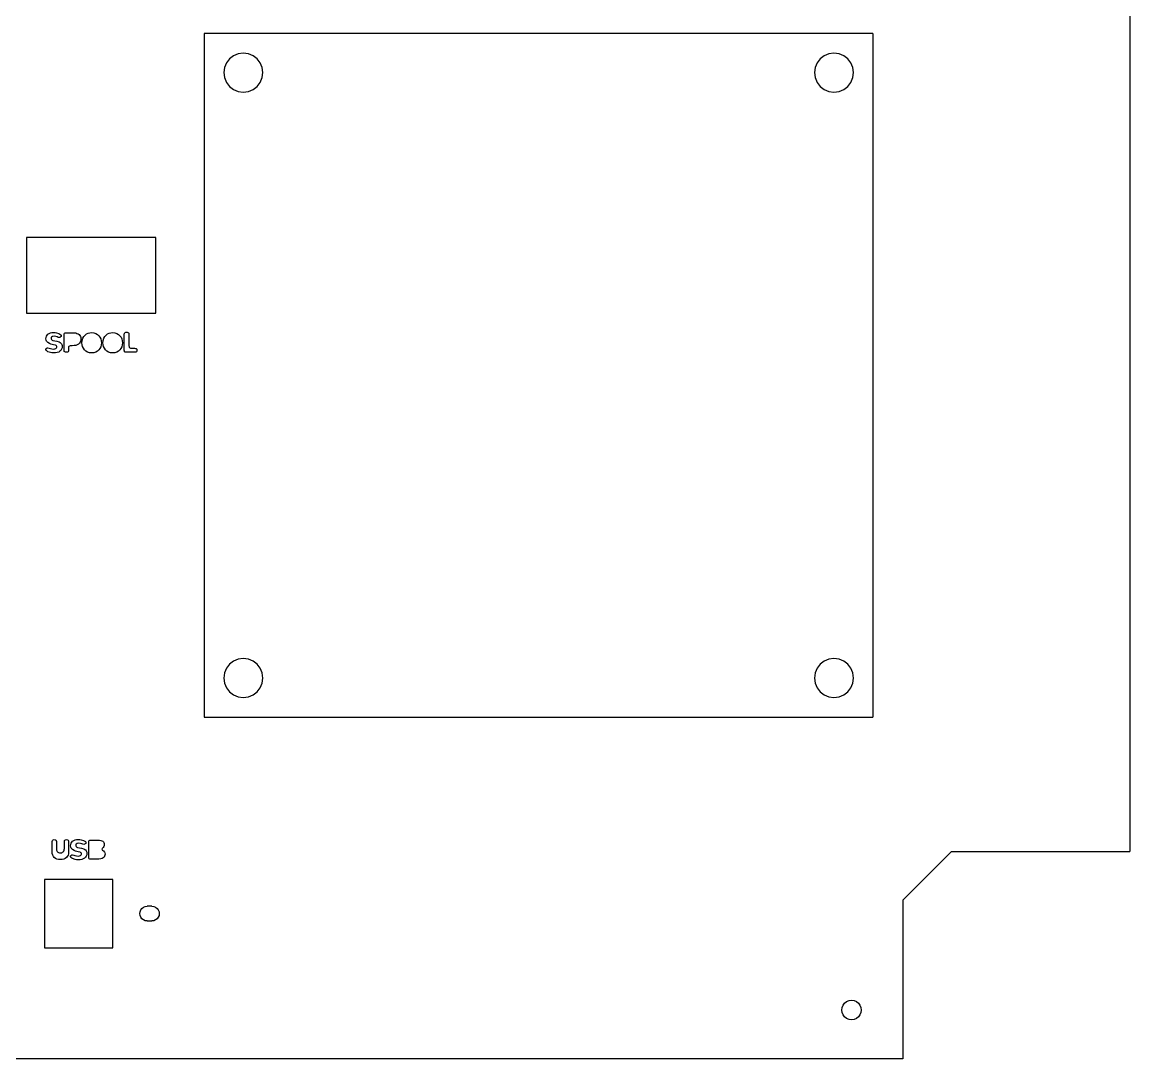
# Model space of a CAD drawing. Header units: metres. Extents: x 140 to 494, y 1172 to 1494.
# Drawn here: x 267.4 to 494.3, y 1171.9 to 1384.2 of the extents above; entities that cross this region are included whole.
import ezdxf

# ---------------------------------------------------------------- set-up
doc = ezdxf.new("R2010")
doc.units = ezdxf.units.M

msp = doc.modelspace()

# ---------------------------------------------------------------- linework, layer by layer
at = {"layer": 'GROUP0'}
for p, q in [((494.27, 1452.87, 0), (494.28, 1214.37, 0)), ((441.67, 1381.87, 0), (304.67, 1381.87, 0)), ((304.67, 1381.87, 0), (304.67, 1307.87, 0)), ((441.67, 1381.87, 0), (441.67, 1241.87, 0)), ((310.67, 1377.34, 0), (309.84, 1376.7, 0)), ((311.64, 1377.74, 0), (310.67, 1377.34, 0)), ((312.67, 1377.87, 0), (311.64, 1377.74, 0)), ((313.71, 1377.74, 0), (312.67, 1377.87, 0)), ((314.67, 1377.34, 0), (313.71, 1377.74, 0)), ((315.5, 1376.7, 0), (314.67, 1377.34, 0)), ((431.67, 1377.34, 0), (430.84, 1376.7, 0)), ((432.64, 1377.74, 0), (431.67, 1377.34, 0)), ((433.67, 1377.87, 0), (432.64, 1377.74, 0)), ((434.71, 1377.74, 0), (433.67, 1377.87, 0)), ((435.67, 1377.34, 0), (434.71, 1377.74, 0)), ((436.5, 1376.7, 0), (435.67, 1377.34, 0)), ((309.21, 1375.87, 0), (308.81, 1374.91, 0)), ((309.84, 1376.7, 0), (309.21, 1375.87, 0)), ((316.14, 1375.87, 0), (315.5, 1376.7, 0)), ((316.54, 1374.91, 0), (316.14, 1375.87, 0)), ((430.21, 1375.87, 0), (429.81, 1374.91, 0)), ((430.84, 1376.7, 0), (430.21, 1375.87, 0)), ((437.14, 1375.87, 0), (436.5, 1376.7, 0)), ((437.54, 1374.91, 0), (437.14, 1375.87, 0)), ((308.81, 1374.91, 0), (308.67, 1373.87, 0)), ((308.67, 1373.87, 0), (308.81, 1372.84, 0)), ((308.81, 1372.84, 0), (309.21, 1371.87, 0)), ((316.14, 1371.87, 0), (316.54, 1372.84, 0)), ((316.67, 1373.87, 0), (316.54, 1374.91, 0)), ((316.54, 1372.84, 0), (316.67, 1373.87, 0)), ((429.81, 1374.91, 0), (429.67, 1373.87, 0)), ((429.67, 1373.87, 0), (429.81, 1372.84, 0)), ((429.81, 1372.84, 0), (430.21, 1371.87, 0)), ((437.14, 1371.87, 0), (437.54, 1372.84, 0)), ((437.67, 1373.87, 0), (437.54, 1374.91, 0)), ((437.54, 1372.84, 0), (437.67, 1373.87, 0)), ((309.21, 1371.87, 0), (309.84, 1371.04, 0)), ((309.84, 1371.04, 0), (310.67, 1370.41, 0)), ((314.67, 1370.41, 0), (315.5, 1371.04, 0)), ((315.5, 1371.04, 0), (316.14, 1371.87, 0)), ((430.21, 1371.87, 0), (430.84, 1371.04, 0)), ((430.84, 1371.04, 0), (431.67, 1370.41, 0)), ((435.67, 1370.41, 0), (436.5, 1371.04, 0)), ((436.5, 1371.04, 0), (437.14, 1371.87, 0)), ((310.67, 1370.41, 0), (311.64, 1370.01, 0)), ((311.64, 1370.01, 0), (312.67, 1369.87, 0)), ((312.67, 1369.87, 0), (313.71, 1370.01, 0)), ((313.71, 1370.01, 0), (314.67, 1370.41, 0)), ((431.67, 1370.41, 0), (432.64, 1370.01, 0)), ((432.64, 1370.01, 0), (433.67, 1369.87, 0)), ((433.67, 1369.87, 0), (434.71, 1370.01, 0)), ((434.71, 1370.01, 0), (435.67, 1370.41, 0)), ((294.78, 1340.12, 0), (268.28, 1340.12, 0)), ((268.28, 1340.12, 0), (268.28, 1324.62, 0)), ((294.78, 1324.62, 0), (294.78, 1340.12, 0)), ((268.28, 1324.62, 0), (294.78, 1324.62, 0)), ((273.16, 1320.54, 0), (273.48, 1320.62, 0)), ((273.48, 1320.62, 0), (273.84, 1320.64, 0)), ((273.84, 1320.64, 0), (274.14, 1320.62, 0)), ((274.14, 1320.62, 0), (274.42, 1320.57, 0)), ((281.25, 1320.59, 0), (281.6, 1320.62, 0)), ((281.6, 1320.62, 0), (282.06, 1320.58, 0)), ((285.55, 1320.59, 0), (285.91, 1320.62, 0)), ((285.91, 1320.62, 0), (286.37, 1320.58, 0)), ((288.38, 1320.58, 0), (288.48, 1320.66, 0)), ((288.48, 1320.66, 0), (288.61, 1320.69, 0)), ((288.61, 1320.69, 0), (288.91, 1320.69, 0)), ((288.91, 1320.69, 0), (289.05, 1320.66, 0)), ((289.05, 1320.66, 0), (289.16, 1320.59, 0)), ((272.26, 1319.33, 0), (272.29, 1319.6, 0)), ((272.29, 1319.09, 0), (272.26, 1319.33, 0)), ((272.29, 1319.6, 0), (272.36, 1319.86, 0)), ((272.37, 1318.88, 0), (272.29, 1319.09, 0)), ((272.36, 1319.86, 0), (272.49, 1320.08, 0)), ((272.49, 1318.71, 0), (272.37, 1318.88, 0)), ((272.49, 1320.08, 0), (272.66, 1320.27, 0)), ((272.63, 1318.56, 0), (272.49, 1318.71, 0)), ((272.96, 1318.36, 0), (272.63, 1318.56, 0)), ((272.66, 1320.27, 0), (272.89, 1320.43, 0)), ((272.89, 1320.43, 0), (273.16, 1320.54, 0)), ((273.27, 1318.24, 0), (272.96, 1318.36, 0)), ((273.32, 1319.59, 0), (273.3, 1319.46, 0)), ((273.3, 1319.46, 0), (273.32, 1319.32, 0)), ((273.39, 1319.68, 0), (273.32, 1319.59, 0)), ((273.32, 1319.32, 0), (273.4, 1319.18, 0)), ((273.6, 1319.8, 0), (273.39, 1319.68, 0)), ((273.4, 1319.18, 0), (273.51, 1319.08, 0)), ((273.51, 1319.08, 0), (273.66, 1319.02, 0)), ((273.91, 1319.86, 0), (273.6, 1319.8, 0)), ((273.66, 1319.02, 0), (274.51, 1318.85, 0)), ((274.27, 1319.82, 0), (273.91, 1319.86, 0)), ((274.53, 1319.73, 0), (274.27, 1319.82, 0)), ((274.42, 1320.57, 0), (274.92, 1320.41, 0)), ((274.51, 1318.85, 0), (274.98, 1318.7, 0)), ((274.74, 1319.65, 0), (274.53, 1319.73, 0)), ((274.95, 1319.61, 0), (274.74, 1319.65, 0)), ((274.92, 1320.41, 0), (275.27, 1320.19, 0)), ((275.09, 1319.64, 0), (274.95, 1319.61, 0)), ((274.98, 1318.7, 0), (275.17, 1318.6, 0)), ((275.24, 1319.73, 0), (275.09, 1319.64, 0)), ((275.17, 1318.6, 0), (275.31, 1318.48, 0)), ((275.36, 1319.84, 0), (275.24, 1319.73, 0)), ((275.27, 1320.19, 0), (275.37, 1320.08, 0)), ((275.31, 1318.48, 0), (275.43, 1318.34, 0)), ((275.4, 1319.97, 0), (275.36, 1319.84, 0)), ((275.37, 1320.08, 0), (275.4, 1319.97, 0)), ((275.43, 1318.34, 0), (275.51, 1318.18, 0)), ((275.99, 1320.24, 0), (276.01, 1320.38, 0)), ((275.99, 1316.93, 0), (275.99, 1320.24, 0)), ((276.01, 1320.38, 0), (276.06, 1320.48, 0)), ((276.06, 1320.48, 0), (276.16, 1320.54, 0)), ((276.16, 1320.54, 0), (276.28, 1320.56, 0)), ((276.28, 1320.56, 0), (278.05, 1320.56, 0)), ((278.05, 1320.56, 0), (278.34, 1320.54, 0)), ((278.34, 1320.54, 0), (278.6, 1320.47, 0)), ((278.6, 1320.47, 0), (278.83, 1320.36, 0)), ((278.83, 1320.36, 0), (279.03, 1320.22, 0)), ((279.13, 1318.44, 0), (278.92, 1318.24, 0)), ((279.03, 1320.22, 0), (279.19, 1320.05, 0)), ((279.28, 1318.68, 0), (279.13, 1318.44, 0)), ((279.19, 1320.05, 0), (279.3, 1319.84, 0)), ((279.37, 1318.98, 0), (279.28, 1318.68, 0)), ((279.3, 1319.84, 0), (279.37, 1319.61, 0)), ((279.37, 1319.61, 0), (279.4, 1319.35, 0)), ((279.4, 1319.35, 0), (279.37, 1318.98, 0)), ((279.63, 1318.52, 0), (279.68, 1319.03, 0)), ((279.66, 1318.13, 0), (279.63, 1318.52, 0)), ((279.68, 1319.03, 0), (279.81, 1319.46, 0)), ((279.81, 1319.46, 0), (280.01, 1319.82, 0)), ((280.01, 1319.82, 0), (280.26, 1320.11, 0)), ((280.26, 1320.11, 0), (280.56, 1320.34, 0)), ((280.56, 1320.34, 0), (280.9, 1320.5, 0)), ((280.9, 1320.5, 0), (281.25, 1320.59, 0)), ((282.06, 1320.58, 0), (282.47, 1320.45, 0)), ((282.47, 1320.45, 0), (282.81, 1320.25, 0)), ((282.81, 1320.25, 0), (283.1, 1319.99, 0)), ((283.1, 1319.99, 0), (283.32, 1319.68, 0)), ((283.32, 1319.68, 0), (283.49, 1319.33, 0)), ((283.49, 1319.33, 0), (283.59, 1318.94, 0)), ((283.62, 1318.55, 0), (283.58, 1318.11, 0)), ((283.59, 1318.94, 0), (283.62, 1318.55, 0)), ((283.93, 1318.52, 0), (283.98, 1319.03, 0)), ((283.97, 1318.13, 0), (283.93, 1318.52, 0)), ((283.98, 1319.03, 0), (284.11, 1319.46, 0)), ((284.11, 1319.46, 0), (284.31, 1319.82, 0)), ((284.31, 1319.82, 0), (284.57, 1320.11, 0)), ((284.57, 1320.11, 0), (284.87, 1320.34, 0)), ((284.87, 1320.34, 0), (285.2, 1320.5, 0)), ((285.2, 1320.5, 0), (285.55, 1320.59, 0)), ((286.37, 1320.58, 0), (286.77, 1320.45, 0)), ((286.77, 1320.45, 0), (287.12, 1320.25, 0)), ((287.12, 1320.25, 0), (287.4, 1319.99, 0)), ((287.4, 1319.99, 0), (287.63, 1319.68, 0)), ((287.63, 1319.68, 0), (287.79, 1319.33, 0)), ((287.79, 1319.33, 0), (287.89, 1318.94, 0)), ((287.89, 1318.94, 0), (287.92, 1318.55, 0)), ((287.92, 1318.55, 0), (287.89, 1318.11, 0)), ((288.29, 1320.34, 0), (288.31, 1320.47, 0)), ((288.29, 1317, 0), (288.29, 1320.34, 0)), ((288.31, 1320.47, 0), (288.38, 1320.58, 0)), ((289.16, 1320.59, 0), (289.23, 1320.48, 0)), ((289.23, 1320.48, 0), (289.26, 1320.34, 0)), ((289.26, 1320.34, 0), (289.26, 1317.97, 0)), ((272.2, 1317.15, 0), (272.25, 1317.27, 0)), ((272.23, 1317.05, 0), (272.2, 1317.15, 0)), ((272.33, 1316.94, 0), (272.23, 1317.05, 0)), ((272.25, 1317.27, 0), (272.37, 1317.38, 0)), ((272.48, 1316.82, 0), (272.33, 1316.94, 0)), ((272.37, 1317.38, 0), (272.52, 1317.47, 0)), ((272.67, 1316.71, 0), (272.48, 1316.82, 0)), ((272.52, 1317.47, 0), (272.67, 1317.5, 0)), ((272.67, 1317.5, 0), (272.89, 1317.45, 0)), ((273.18, 1316.53, 0), (272.67, 1316.71, 0)), ((272.89, 1317.45, 0), (273.15, 1317.36, 0)), ((273.15, 1317.36, 0), (273.45, 1317.27, 0)), ((273.48, 1316.47, 0), (273.18, 1316.53, 0)), ((273.82, 1318.12, 0), (273.27, 1318.24, 0)), ((273.45, 1317.27, 0), (273.81, 1317.22, 0)), ((273.8, 1316.45, 0), (273.48, 1316.47, 0)), ((274.2, 1316.47, 0), (273.8, 1316.45, 0)), ((273.81, 1317.22, 0), (274.07, 1317.27, 0)), ((274.19, 1318.03, 0), (273.82, 1318.12, 0)), ((274.07, 1317.27, 0), (274.28, 1317.37, 0)), ((274.32, 1317.96, 0), (274.19, 1318.03, 0)), ((274.55, 1316.54, 0), (274.2, 1316.47, 0)), ((274.28, 1317.37, 0), (274.42, 1317.5, 0)), ((274.4, 1317.88, 0), (274.32, 1317.96, 0)), ((274.45, 1317.77, 0), (274.4, 1317.88, 0)), ((274.42, 1317.5, 0), (274.46, 1317.61, 0)), ((274.46, 1317.61, 0), (274.45, 1317.77, 0)), ((274.86, 1316.64, 0), (274.55, 1316.54, 0)), ((275.11, 1316.79, 0), (274.86, 1316.64, 0)), ((275.32, 1316.98, 0), (275.11, 1316.79, 0)), ((275.46, 1317.21, 0), (275.32, 1316.98, 0)), ((275.55, 1317.48, 0), (275.46, 1317.21, 0)), ((275.51, 1318.18, 0), (275.56, 1318, 0)), ((275.58, 1317.79, 0), (275.55, 1317.48, 0)), ((275.56, 1318, 0), (275.58, 1317.79, 0)), ((276.01, 1316.77, 0), (275.99, 1316.93, 0)), ((276.09, 1316.66, 0), (276.01, 1316.77, 0)), ((276.25, 1316.6, 0), (276.09, 1316.66, 0)), ((276.5, 1316.58, 0), (276.25, 1316.6, 0)), ((276.67, 1316.61, 0), (276.5, 1316.58, 0)), ((276.78, 1316.69, 0), (276.67, 1316.61, 0)), ((276.84, 1316.79, 0), (276.78, 1316.69, 0)), ((276.85, 1316.89, 0), (276.84, 1316.79, 0)), ((276.87, 1317.59, 0), (276.85, 1317.27, 0)), ((276.85, 1317.27, 0), (276.85, 1316.89, 0)), ((276.9, 1317.7, 0), (276.87, 1317.59, 0)), ((276.96, 1317.79, 0), (276.9, 1317.7, 0)), ((277.05, 1317.86, 0), (276.96, 1317.79, 0)), ((277.18, 1317.9, 0), (277.05, 1317.86, 0)), ((277.6, 1317.93, 0), (277.18, 1317.9, 0)), ((278, 1317.95, 0), (277.6, 1317.93, 0)), ((278.35, 1318, 0), (278, 1317.95, 0)), ((278.66, 1318.1, 0), (278.35, 1318, 0)), ((278.92, 1318.24, 0), (278.66, 1318.1, 0)), ((279.76, 1317.75, 0), (279.66, 1318.13, 0)), ((279.92, 1317.4, 0), (279.76, 1317.75, 0)), ((280.14, 1317.09, 0), (279.92, 1317.4, 0)), ((280.43, 1316.84, 0), (280.14, 1317.09, 0)), ((280.77, 1316.64, 0), (280.43, 1316.84, 0)), ((281.17, 1316.51, 0), (280.77, 1316.64, 0)), ((281.63, 1316.47, 0), (281.17, 1316.51, 0)), ((282.05, 1316.51, 0), (281.63, 1316.47, 0)), ((282.44, 1316.63, 0), (282.05, 1316.51, 0)), ((282.78, 1316.81, 0), (282.44, 1316.63, 0)), ((283.07, 1317.06, 0), (282.78, 1316.81, 0)), ((283.3, 1317.36, 0), (283.07, 1317.06, 0)), ((283.48, 1317.71, 0), (283.3, 1317.36, 0)), ((283.58, 1318.11, 0), (283.48, 1317.71, 0)), ((284.06, 1317.75, 0), (283.97, 1318.13, 0)), ((284.22, 1317.4, 0), (284.06, 1317.75, 0)), ((284.45, 1317.09, 0), (284.22, 1317.4, 0)), ((284.73, 1316.84, 0), (284.45, 1317.09, 0)), ((285.07, 1316.64, 0), (284.73, 1316.84, 0)), ((285.47, 1316.51, 0), (285.07, 1316.64, 0)), ((285.93, 1316.47, 0), (285.47, 1316.51, 0)), ((286.36, 1316.51, 0), (285.93, 1316.47, 0)), ((286.74, 1316.63, 0), (286.36, 1316.51, 0)), ((287.09, 1316.81, 0), (286.74, 1316.63, 0)), ((287.37, 1317.06, 0), (287.09, 1316.81, 0)), ((287.61, 1317.36, 0), (287.37, 1317.06, 0)), ((287.78, 1317.71, 0), (287.61, 1317.36, 0)), ((287.89, 1318.11, 0), (287.78, 1317.71, 0)), ((288.31, 1316.82, 0), (288.29, 1317, 0)), ((288.37, 1316.7, 0), (288.31, 1316.82, 0)), ((288.48, 1316.62, 0), (288.37, 1316.7, 0)), ((288.64, 1316.59, 0), (288.48, 1316.62, 0)), ((290.48, 1316.59, 0), (288.64, 1316.59, 0)), ((289.26, 1317.97, 0), (289.29, 1317.66, 0)), ((289.29, 1317.66, 0), (289.35, 1317.56, 0)), ((289.35, 1317.56, 0), (289.45, 1317.49, 0)), ((289.45, 1317.49, 0), (289.59, 1317.44, 0)), ((289.59, 1317.44, 0), (289.79, 1317.42, 0)), ((289.79, 1317.42, 0), (290.4, 1317.4, 0)), ((290.4, 1317.4, 0), (290.61, 1317.39, 0)), ((290.66, 1316.62, 0), (290.48, 1316.59, 0)), ((290.61, 1317.39, 0), (290.76, 1317.33, 0)), ((290.79, 1316.69, 0), (290.66, 1316.62, 0)), ((290.76, 1317.33, 0), (290.86, 1317.21, 0)), ((290.86, 1316.82, 0), (290.79, 1316.69, 0)), ((290.86, 1317.21, 0), (290.89, 1316.99, 0)), ((290.89, 1316.99, 0), (290.86, 1316.82, 0)), ((304.67, 1307.87, 0), (304.67, 1241.87, 0)), ((309.84, 1252.7, 0), (309.21, 1251.87, 0)), ((310.67, 1253.34, 0), (309.84, 1252.7, 0)), ((311.64, 1253.74, 0), (310.67, 1253.34, 0)), ((312.67, 1253.87, 0), (311.64, 1253.74, 0)), ((313.71, 1253.74, 0), (312.67, 1253.87, 0)), ((314.67, 1253.34, 0), (313.71, 1253.74, 0)), ((315.5, 1252.7, 0), (314.67, 1253.34, 0)), ((316.14, 1251.87, 0), (315.5, 1252.7, 0)), ((430.85, 1252.7, 0), (430.21, 1251.87, 0)), ((431.67, 1253.34, 0), (430.85, 1252.7, 0)), ((432.64, 1253.74, 0), (431.67, 1253.34, 0)), ((433.67, 1253.87, 0), (432.64, 1253.74, 0)), ((434.71, 1253.74, 0), (433.67, 1253.87, 0)), ((435.67, 1253.34, 0), (434.71, 1253.74, 0)), ((436.5, 1252.7, 0), (435.67, 1253.34, 0)), ((437.14, 1251.87, 0), (436.5, 1252.7, 0)), ((308.81, 1250.91, 0), (308.67, 1249.87, 0)), ((309.21, 1251.87, 0), (308.81, 1250.91, 0)), ((316.54, 1250.91, 0), (316.14, 1251.87, 0)), ((316.67, 1249.87, 0), (316.54, 1250.91, 0)), ((429.81, 1250.91, 0), (429.67, 1249.87, 0)), ((430.21, 1251.87, 0), (429.81, 1250.91, 0)), ((437.54, 1250.91, 0), (437.14, 1251.87, 0)), ((437.67, 1249.87, 0), (437.54, 1250.91, 0)), ((308.67, 1249.87, 0), (308.81, 1248.84, 0)), ((308.81, 1248.84, 0), (309.21, 1247.87, 0)), ((316.14, 1247.87, 0), (316.54, 1248.84, 0)), ((316.54, 1248.84, 0), (316.67, 1249.87, 0)), ((429.67, 1249.87, 0), (429.81, 1248.84, 0)), ((429.81, 1248.84, 0), (430.21, 1247.87, 0)), ((437.14, 1247.87, 0), (437.54, 1248.84, 0)), ((437.54, 1248.84, 0), (437.67, 1249.87, 0)), ((309.21, 1247.87, 0), (309.84, 1247.04, 0)), ((309.84, 1247.04, 0), (310.67, 1246.41, 0)), ((310.67, 1246.41, 0), (311.64, 1246.01, 0)), ((311.64, 1246.01, 0), (312.67, 1245.87, 0)), ((312.67, 1245.87, 0), (313.71, 1246.01, 0)), ((313.71, 1246.01, 0), (314.67, 1246.41, 0)), ((314.67, 1246.41, 0), (315.5, 1247.04, 0)), ((315.5, 1247.04, 0), (316.14, 1247.87, 0)), ((430.21, 1247.87, 0), (430.85, 1247.04, 0)), ((430.85, 1247.04, 0), (431.67, 1246.41, 0)), ((431.67, 1246.41, 0), (432.64, 1246.01, 0)), ((432.64, 1246.01, 0), (433.67, 1245.87, 0)), ((433.67, 1245.87, 0), (434.71, 1246.01, 0)), ((434.71, 1246.01, 0), (435.67, 1246.41, 0)), ((435.67, 1246.41, 0), (436.5, 1247.04, 0)), ((436.5, 1247.04, 0), (437.14, 1247.87, 0)), ((304.67, 1241.87, 0), (441.67, 1241.87, 0)), ((273.52, 1214.23, 0), (273.54, 1216.4, 0)), ((273.54, 1216.4, 0), (273.56, 1216.57, 0)), ((273.56, 1216.57, 0), (273.63, 1216.68, 0)), ((273.63, 1216.68, 0), (273.75, 1216.76, 0)), ((273.75, 1216.76, 0), (273.95, 1216.78, 0)), ((273.95, 1216.78, 0), (274.15, 1216.76, 0)), ((274.15, 1216.76, 0), (274.28, 1216.7, 0)), ((274.28, 1216.7, 0), (274.37, 1216.58, 0)), ((274.37, 1216.58, 0), (274.39, 1216.4, 0)), ((274.39, 1216.4, 0), (274.38, 1214.98, 0)), ((276.02, 1214.98, 0), (276.03, 1216.4, 0)), ((276.03, 1216.4, 0), (276.06, 1216.57, 0)), ((276.06, 1216.57, 0), (276.12, 1216.68, 0)), ((276.12, 1216.68, 0), (276.25, 1216.76, 0)), ((276.25, 1216.76, 0), (276.47, 1216.78, 0)), ((276.47, 1216.78, 0), (276.67, 1216.75, 0)), ((276.67, 1216.75, 0), (276.8, 1216.68, 0)), ((276.8, 1216.68, 0), (276.87, 1216.53, 0)), ((276.87, 1216.53, 0), (276.89, 1216.31, 0)), ((276.89, 1216.31, 0), (276.89, 1214.21, 0)), ((277.41, 1216.03, 0), (277.54, 1216.25, 0)), ((277.54, 1216.25, 0), (277.71, 1216.44, 0)), ((277.71, 1216.44, 0), (277.93, 1216.6, 0)), ((277.93, 1216.6, 0), (278.21, 1216.71, 0)), ((278.21, 1216.71, 0), (278.53, 1216.78, 0)), ((278.53, 1216.78, 0), (278.89, 1216.81, 0)), ((278.89, 1216.81, 0), (279.18, 1216.79, 0)), ((279.18, 1216.79, 0), (279.47, 1216.74, 0)), ((279.47, 1216.74, 0), (279.97, 1216.57, 0)), ((279.97, 1216.57, 0), (280.32, 1216.36, 0)), ((280.32, 1216.36, 0), (280.42, 1216.24, 0)), ((280.42, 1216.24, 0), (280.45, 1216.14, 0)), ((281.03, 1216.33, 0), (281.05, 1216.48, 0)), ((281.03, 1213.15, 0), (281.03, 1216.33, 0)), ((281.05, 1216.48, 0), (281.11, 1216.58, 0)), ((281.11, 1216.58, 0), (281.21, 1216.65, 0)), ((281.21, 1216.65, 0), (281.35, 1216.67, 0)), ((281.35, 1216.67, 0), (282.94, 1216.67, 0)), ((282.94, 1216.67, 0), (283.24, 1216.65, 0)), ((283.24, 1216.65, 0), (283.49, 1216.61, 0)), ((283.49, 1216.61, 0), (283.71, 1216.54, 0)), ((283.71, 1216.54, 0), (283.89, 1216.44, 0)), ((283.89, 1216.44, 0), (284.03, 1216.31, 0)), ((284.03, 1216.31, 0), (284.13, 1216.15, 0)), ((273.55, 1213.9, 0), (273.52, 1214.23, 0)), ((274.38, 1214.98, 0), (274.43, 1214.61, 0)), ((274.43, 1214.61, 0), (274.49, 1214.45, 0)), ((274.49, 1214.45, 0), (274.58, 1214.32, 0)), ((274.58, 1214.32, 0), (274.7, 1214.2, 0)), ((274.7, 1214.2, 0), (274.84, 1214.11, 0)), ((274.84, 1214.11, 0), (275, 1214.06, 0)), ((275, 1214.06, 0), (275.19, 1214.04, 0)), ((275.19, 1214.04, 0), (275.36, 1214.06, 0)), ((275.36, 1214.06, 0), (275.52, 1214.1, 0)), ((275.52, 1214.1, 0), (275.66, 1214.18, 0)), ((275.66, 1214.18, 0), (275.79, 1214.28, 0)), ((275.79, 1214.28, 0), (275.89, 1214.41, 0)), ((275.89, 1214.41, 0), (275.96, 1214.58, 0)), ((275.96, 1214.58, 0), (276.01, 1214.76, 0)), ((276.01, 1214.76, 0), (276.02, 1214.98, 0)), ((276.89, 1214.21, 0), (276.86, 1213.88, 0)), ((277.31, 1215.5, 0), (277.33, 1215.77, 0)), ((277.33, 1215.25, 0), (277.31, 1215.5, 0)), ((277.33, 1215.77, 0), (277.41, 1216.03, 0)), ((277.42, 1215.05, 0), (277.33, 1215.25, 0)), ((277.54, 1214.88, 0), (277.42, 1215.05, 0)), ((277.68, 1214.73, 0), (277.54, 1214.88, 0)), ((278.01, 1214.52, 0), (277.68, 1214.73, 0)), ((278.32, 1214.41, 0), (278.01, 1214.52, 0)), ((278.87, 1214.29, 0), (278.32, 1214.41, 0)), ((278.37, 1215.76, 0), (278.34, 1215.63, 0)), ((278.34, 1215.63, 0), (278.37, 1215.48, 0)), ((278.44, 1215.85, 0), (278.37, 1215.76, 0)), ((278.37, 1215.48, 0), (278.44, 1215.35, 0)), ((278.65, 1215.97, 0), (278.44, 1215.85, 0)), ((278.44, 1215.35, 0), (278.56, 1215.25, 0)), ((278.56, 1215.25, 0), (278.7, 1215.19, 0)), ((278.95, 1216.03, 0), (278.65, 1215.97, 0)), ((278.7, 1215.19, 0), (279.56, 1215.01, 0)), ((279.24, 1214.19, 0), (278.87, 1214.29, 0)), ((279.32, 1215.99, 0), (278.95, 1216.03, 0)), ((279.36, 1214.13, 0), (279.24, 1214.19, 0)), ((279.58, 1215.9, 0), (279.32, 1215.99, 0)), ((279.45, 1214.05, 0), (279.36, 1214.13, 0)), ((279.5, 1213.94, 0), (279.45, 1214.05, 0)), ((279.56, 1215.01, 0), (280.03, 1214.86, 0)), ((279.79, 1215.81, 0), (279.58, 1215.9, 0)), ((279.99, 1215.78, 0), (279.79, 1215.81, 0)), ((280.14, 1215.81, 0), (279.99, 1215.78, 0)), ((280.03, 1214.86, 0), (280.21, 1214.76, 0)), ((280.29, 1215.89, 0), (280.14, 1215.81, 0)), ((280.21, 1214.76, 0), (280.36, 1214.65, 0)), ((280.41, 1216.01, 0), (280.29, 1215.89, 0)), ((280.36, 1214.65, 0), (280.48, 1214.51, 0)), ((280.45, 1216.14, 0), (280.41, 1216.01, 0)), ((280.48, 1214.51, 0), (280.56, 1214.35, 0)), ((280.56, 1214.35, 0), (280.61, 1214.17, 0)), ((280.63, 1213.96, 0), (280.6, 1213.65, 0)), ((280.61, 1214.17, 0), (280.63, 1213.96, 0)), ((283.75, 1214.92, 0), (283.73, 1214.83, 0)), ((283.73, 1214.83, 0), (283.75, 1214.71, 0)), ((283.81, 1215, 0), (283.75, 1214.92, 0)), ((283.75, 1214.71, 0), (283.83, 1214.62, 0)), ((283.97, 1215.15, 0), (283.81, 1215, 0)), ((283.83, 1214.62, 0), (284.05, 1214.46, 0)), ((284.13, 1215.38, 0), (283.97, 1215.15, 0)), ((284.05, 1214.46, 0), (284.26, 1214.23, 0)), ((284.13, 1216.15, 0), (284.19, 1215.97, 0)), ((284.19, 1215.54, 0), (284.13, 1215.38, 0)), ((284.19, 1215.97, 0), (284.21, 1215.75, 0)), ((284.21, 1215.75, 0), (284.19, 1215.54, 0)), ((284.26, 1214.23, 0), (284.34, 1214.06, 0)), ((284.34, 1214.06, 0), (284.36, 1213.82, 0)), ((457.77, 1214.37, 0), (447.77, 1204.37, 0)), ((457.77, 1214.37, 0), (494.28, 1214.37, 0)), ((273.63, 1213.6, 0), (273.55, 1213.9, 0)), ((273.77, 1213.34, 0), (273.63, 1213.6, 0)), ((273.96, 1213.12, 0), (273.77, 1213.34, 0)), ((274.21, 1212.94, 0), (273.96, 1213.12, 0)), ((274.5, 1212.8, 0), (274.21, 1212.94, 0)), ((274.85, 1212.71, 0), (274.5, 1212.8, 0)), ((275.26, 1212.69, 0), (274.85, 1212.71, 0)), ((275.6, 1212.71, 0), (275.26, 1212.69, 0)), ((275.92, 1212.79, 0), (275.6, 1212.71, 0)), ((276.2, 1212.93, 0), (275.92, 1212.79, 0)), ((276.44, 1213.1, 0), (276.2, 1212.93, 0)), ((276.63, 1213.33, 0), (276.44, 1213.1, 0)), ((276.77, 1213.59, 0), (276.63, 1213.33, 0)), ((276.86, 1213.88, 0), (276.77, 1213.59, 0)), ((277.25, 1213.31, 0), (277.29, 1213.44, 0)), ((277.28, 1213.22, 0), (277.25, 1213.31, 0)), ((277.37, 1213.11, 0), (277.28, 1213.22, 0)), ((277.29, 1213.44, 0), (277.41, 1213.55, 0)), ((277.52, 1212.99, 0), (277.37, 1213.11, 0)), ((277.41, 1213.55, 0), (277.56, 1213.63, 0)), ((277.72, 1212.88, 0), (277.52, 1212.99, 0)), ((277.56, 1213.63, 0), (277.72, 1213.67, 0)), ((277.72, 1213.67, 0), (277.93, 1213.62, 0)), ((278.22, 1212.7, 0), (277.72, 1212.88, 0)), ((277.93, 1213.62, 0), (278.19, 1213.53, 0)), ((278.19, 1213.53, 0), (278.5, 1213.43, 0)), ((278.52, 1212.64, 0), (278.22, 1212.7, 0)), ((278.5, 1213.43, 0), (278.85, 1213.39, 0)), ((278.84, 1212.62, 0), (278.52, 1212.64, 0)), ((279.24, 1212.64, 0), (278.84, 1212.62, 0)), ((278.85, 1213.39, 0), (279.12, 1213.43, 0)), ((279.12, 1213.43, 0), (279.33, 1213.54, 0)), ((279.6, 1212.71, 0), (279.24, 1212.64, 0)), ((279.33, 1213.54, 0), (279.46, 1213.67, 0)), ((279.46, 1213.67, 0), (279.51, 1213.78, 0)), ((279.51, 1213.78, 0), (279.5, 1213.94, 0)), ((279.9, 1212.81, 0), (279.6, 1212.71, 0)), ((280.16, 1212.96, 0), (279.9, 1212.81, 0)), ((280.36, 1213.15, 0), (280.16, 1212.96, 0)), ((280.51, 1213.38, 0), (280.36, 1213.15, 0)), ((280.6, 1213.65, 0), (280.51, 1213.38, 0)), ((281.05, 1212.97, 0), (281.03, 1213.15, 0)), ((281.11, 1212.85, 0), (281.05, 1212.97, 0)), ((281.21, 1212.78, 0), (281.11, 1212.85, 0)), ((281.37, 1212.76, 0), (281.21, 1212.78, 0)), ((282.7, 1212.76, 0), (281.37, 1212.76, 0)), ((283.11, 1212.78, 0), (282.7, 1212.76, 0)), ((283.46, 1212.82, 0), (283.11, 1212.78, 0)), ((283.75, 1212.9, 0), (283.46, 1212.82, 0)), ((283.98, 1213.02, 0), (283.75, 1212.9, 0)), ((284.15, 1213.16, 0), (283.98, 1213.02, 0)), ((284.27, 1213.35, 0), (284.15, 1213.16, 0)), ((284.34, 1213.56, 0), (284.27, 1213.35, 0)), ((284.36, 1213.82, 0), (284.34, 1213.56, 0)), ((285.97, 1208.62, 0), (271.97, 1208.62, 0)), ((271.97, 1208.62, 0), (271.97, 1194.62, 0)), ((285.97, 1194.62, 0), (285.97, 1208.62, 0)), ((291.67, 1202.37, 0), (291.91, 1202.68, 0)), ((291.91, 1202.68, 0), (292.22, 1202.92, 0)), ((292.22, 1202.92, 0), (292.58, 1203.07, 0)), ((292.58, 1203.07, 0), (292.97, 1203.12, 0)), ((293.97, 1203.12, 0), (292.97, 1203.12, 0)), ((293.97, 1203.12, 0), (294.36, 1203.07, 0)), ((294.36, 1203.07, 0), (294.72, 1202.92, 0)), ((294.72, 1202.92, 0), (295.03, 1202.68, 0)), ((295.03, 1202.68, 0), (295.27, 1202.37, 0)), ((447.77, 1204.37, 0), (447.77, 1171.87, 0)), ((291.47, 1201.62, 0), (291.52, 1202.01, 0)), ((291.52, 1201.23, 0), (291.47, 1201.62, 0)), ((291.52, 1202.01, 0), (291.67, 1202.37, 0)), ((291.67, 1200.87, 0), (291.52, 1201.23, 0)), ((291.91, 1200.56, 0), (291.67, 1200.87, 0)), ((292.22, 1200.32, 0), (291.91, 1200.56, 0)), ((295.03, 1200.56, 0), (294.72, 1200.32, 0)), ((295.27, 1200.87, 0), (295.03, 1200.56, 0)), ((295.27, 1202.37, 0), (295.42, 1202.01, 0)), ((295.42, 1201.23, 0), (295.27, 1200.87, 0)), ((295.42, 1202.01, 0), (295.47, 1201.62, 0)), ((295.47, 1201.62, 0), (295.42, 1201.23, 0)), ((292.58, 1200.17, 0), (292.22, 1200.32, 0)), ((292.97, 1200.12, 0), (292.58, 1200.17, 0)), ((292.97, 1200.12, 0), (293.97, 1200.12, 0)), ((294.36, 1200.17, 0), (293.97, 1200.12, 0)), ((294.72, 1200.32, 0), (294.36, 1200.17, 0)), ((271.97, 1194.62, 0), (285.97, 1194.62, 0)), ((435.27, 1181.87, 0), (435.34, 1182.39, 0)), ((435.34, 1182.39, 0), (435.54, 1182.87, 0)), ((435.54, 1182.87, 0), (435.86, 1183.29, 0)), ((435.86, 1183.29, 0), (436.27, 1183.6, 0)), ((436.27, 1183.6, 0), (436.76, 1183.8, 0)), ((436.76, 1183.8, 0), (437.27, 1183.87, 0)), ((437.27, 1183.87, 0), (437.79, 1183.8, 0)), ((437.79, 1183.8, 0), (438.27, 1183.6, 0)), ((438.27, 1183.6, 0), (438.69, 1183.29, 0)), ((438.69, 1183.29, 0), (439, 1182.87, 0)), ((439, 1182.87, 0), (439.2, 1182.39, 0)), ((439.2, 1182.39, 0), (439.27, 1181.87, 0)), ((435.34, 1181.35, 0), (435.27, 1181.87, 0)), ((435.54, 1180.87, 0), (435.34, 1181.35, 0)), ((435.86, 1180.46, 0), (435.54, 1180.87, 0)), ((436.27, 1180.14, 0), (435.86, 1180.46, 0)), ((436.76, 1179.94, 0), (436.27, 1180.14, 0)), ((437.27, 1179.87, 0), (436.76, 1179.94, 0)), ((437.79, 1179.94, 0), (437.27, 1179.87, 0)), ((438.27, 1180.14, 0), (437.79, 1179.94, 0)), ((438.69, 1180.46, 0), (438.27, 1180.14, 0)), ((439, 1180.87, 0), (438.69, 1180.46, 0)), ((439.2, 1181.35, 0), (439, 1180.87, 0)), ((439.27, 1181.87, 0), (439.2, 1181.35, 0)), ((447.77, 1171.87, 0), (186.77, 1171.87, 0))]:
    msp.add_line(p, q, dxfattribs=at)

doc.saveas('drawing.dxf')
